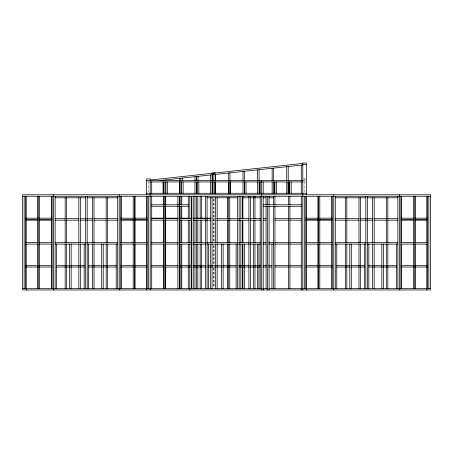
<?xml version="1.0" encoding="UTF-8"?>
<svg xmlns="http://www.w3.org/2000/svg" width="453" height="453" viewBox="0 0 453 453"><rect width="100%" height="100%" fill="white"/><g stroke="black" fill="none" stroke-linecap="round" stroke-linejoin="round"><path stroke-width="0.34" stroke-dasharray="2.27 1.7" d="M303.391 178.918L306.364 178.918M302.797 180.413L306.364 180.413M147.134 181.925L149.609 181.925M303.391 181.925L305.866 181.925M212.667 218.674L215.645 218.674M212.072 220.181L214.45 220.181M303.391 178.98L306.364 179.28M304.858 181.925L304.858 193.267M214.133 199.094L214.133 242.01M214.133 245.532L214.133 264.529M214.133 268.046L214.133 287.746M213.856 199.094L213.856 242.01M213.856 245.532L213.856 264.529M213.856 268.046L213.856 287.746M213.578 199.094L213.578 242.01M213.578 245.532L213.578 264.529M213.578 268.046L213.578 287.746M148.142 181.925L148.142 193.267"/><path stroke-width="0.68" d="M150.203 180.039L302.797 163.431M160.005 180.487L302.797 164.949M302.797 164.552L306.364 164.552M215.645 172.916L212.072 172.916L212.072 173.924M146.636 180.413L302.797 180.413M150.203 181.925L302.797 181.925M146.636 193.267L306.364 193.267M22.65 196.279L430.35 196.279M55.136 197.785L85.674 197.785M87.18 197.785L117.718 197.785M207.095 197.785L237.632 197.785M242.91 197.785L249.156 197.785M250.543 197.785L260.26 197.785M263.034 197.785L265.815 197.785M268.589 197.785L273.448 197.785M335.282 197.785L365.82 197.785M367.326 197.785L397.864 197.785M151.613 204.767L188.278 204.767M263.216 204.767L301.392 204.767M151.613 206.274L188.278 206.274M263.216 206.274L301.392 206.274M25.662 218.17L38.137 218.17M39.649 218.17L52.123 218.17M120.73 218.17L133.21 218.17M134.717 218.17L147.191 218.17M151.727 218.17L163.748 218.17M165.254 218.17L178.171 218.17M180.86 218.17L188.68 218.17M190.73 218.17L192.14 218.17M193.527 218.17L194.96 218.17M196.466 218.17L210.968 218.17M305.809 218.17L318.283 218.17M319.79 218.17L332.27 218.17M400.877 218.17L413.351 218.17M414.863 218.17L427.338 218.17M55.034 218.674L65.17 218.674M66.676 218.674L78.839 218.674M80.345 218.674L92.508 218.674M94.014 218.674L106.178 218.674M107.684 218.674L117.82 218.674M151.71 218.674L164.048 218.674M165.56 218.674L177.899 218.674M179.405 218.674L191.744 218.674M193.25 218.674L210.566 218.674M216.727 218.674L228.25 218.674M229.139 218.674L248.918 218.674M249.994 218.674L260.52 218.674M263.295 218.674L266.07 218.674M274.954 218.674L288.397 218.674M289.909 218.674L301.228 218.674M335.18 218.674L345.316 218.674M346.822 218.674L358.986 218.674M360.492 218.674L372.655 218.674M374.161 218.674L386.324 218.674M387.83 218.674L397.966 218.674M25.662 219.677L38.137 219.677M39.649 219.677L52.123 219.677M120.73 219.677L133.21 219.677M134.717 219.677L147.191 219.677M305.809 219.677L318.283 219.677M319.79 219.677L332.27 219.677M400.877 219.677L413.351 219.677M414.863 219.677L427.338 219.677M26.342 220.181L37.825 220.181M39.332 220.181L51.5 220.181M55.034 220.181L65.17 220.181M66.676 220.181L78.839 220.181M80.345 220.181L92.508 220.181M94.014 220.181L106.178 220.181M107.684 220.181L117.82 220.181M121.359 220.181L133.522 220.181M135.028 220.181L147.191 220.181M151.71 220.181L164.048 220.181M165.56 220.181L177.899 220.181M179.405 220.181L191.744 220.181M193.25 220.181L210.566 220.181M216.727 220.181L228.25 220.181M229.139 220.181L248.918 220.181M249.994 220.181L260.52 220.181M263.295 220.181L266.07 220.181M274.954 220.181L288.397 220.181M289.909 220.181L301.228 220.181M305.809 220.181L317.972 220.181M319.478 220.181L331.641 220.181M335.18 220.181L345.316 220.181M346.822 220.181L358.986 220.181M360.492 220.181L372.655 220.181M374.161 220.181L386.324 220.181M387.83 220.181L397.966 220.181M401.5 220.181L413.668 220.181M415.175 220.181L426.658 220.181M25.662 242.576L38.137 242.576M39.332 242.576L52.123 242.576M55.034 242.576L117.82 242.576M120.73 242.576L133.522 242.576M134.717 242.576L147.191 242.576M151.71 242.576L164.048 242.576M165.254 242.576L178.171 242.576M179.405 242.576L192.14 242.576M193.25 242.576L249.156 242.576M249.994 242.576L260.52 242.576M263.034 242.576L266.07 242.576M268.589 242.576L273.448 242.576L273.448 244.088L268.589 244.088M274.954 242.576L288.397 242.576M289.909 242.576L301.228 242.576M305.809 242.576L318.283 242.576M319.478 242.576L332.27 242.576M335.18 242.576L397.966 242.576M400.877 242.576L413.668 242.576M414.863 242.576L427.338 242.576M25.662 244.088L38.137 244.088M39.332 244.088L52.123 244.088M55.136 244.088L85.674 244.088M87.18 244.088L117.718 244.088M120.73 244.088L133.522 244.088M134.717 244.088L147.191 244.088M151.71 244.088L164.048 244.088M165.254 244.088L178.171 244.088M179.405 244.088L192.14 244.088M193.25 244.088L206.115 244.088M207.095 244.088L237.632 244.088M238.674 244.088L249.156 244.088M249.994 244.088L260.52 244.088M263.034 244.088L266.07 244.088M274.954 244.088L288.397 244.088M289.909 244.088L301.228 244.088M305.809 244.088L318.283 244.088M319.478 244.088L332.27 244.088M335.282 244.088L365.82 244.088M367.326 244.088L397.864 244.088M400.877 244.088L413.668 244.088M414.863 244.088L427.338 244.088M25.662 265.515L38.137 265.515M39.332 265.515L52.123 265.515M56.382 265.515L84.4 265.515M88.454 265.515L101.698 265.515M102.803 265.515L116.472 265.515M120.73 265.515L133.522 265.515M134.717 265.515L147.191 265.515M151.71 265.515L164.048 265.515M165.254 265.515L178.171 265.515M179.405 265.515L192.14 265.515M193.25 265.515L206.115 265.515M207.831 265.515L222.004 265.515M222.859 265.515L236.126 265.515M238.674 265.515L249.207 265.515M249.994 265.515L260.52 265.515M263.04 265.515L266.466 265.515M268.516 265.515L271.942 265.515M274.954 265.515L288.397 265.515M289.909 265.515L301.228 265.515M305.809 265.515L318.283 265.515M319.478 265.515L332.27 265.515M336.528 265.515L350.197 265.515M351.302 265.515L364.546 265.515M368.6 265.515L396.618 265.515M400.877 265.515L413.668 265.515M414.863 265.515L427.338 265.515M25.662 267.021L38.137 267.021M39.332 267.021L52.123 267.021M56.382 267.021L84.4 267.021M88.454 267.021L101.698 267.021M102.803 267.021L116.472 267.021M120.73 267.021L133.522 267.021M134.717 267.021L147.191 267.021M151.71 267.021L164.048 267.021M165.254 267.021L178.171 267.021M179.405 267.021L192.14 267.021M193.25 267.021L206.115 267.021M207.831 267.021L222.004 267.021M222.859 267.021L236.126 267.021M238.674 267.021L249.207 267.021M249.994 267.021L260.52 267.021M263.04 267.021L266.466 267.021M268.516 267.021L271.942 267.021M274.954 267.021L288.397 267.021M289.909 267.021L301.228 267.021M305.809 267.021L318.283 267.021M319.478 267.021L332.27 267.021M336.528 267.021L350.197 267.021M351.302 267.021L364.546 267.021M368.6 267.021L396.618 267.021M400.877 267.021L413.668 267.021M414.863 267.021L427.338 267.021M22.65 288.448L261.709 288.448M262.627 288.448L267.576 288.448M268.94 288.448L301.421 288.448M302.797 288.448L430.35 288.448M428.844 196.279L428.844 288.448M427.338 196.279L427.338 288.448M426.783 196.279L426.783 242.717M426.783 244.088L426.783 289.954M415.175 196.279L415.175 242.717M415.175 244.122L415.175 288.448M414.863 196.279L414.863 288.448M413.351 196.279L413.351 288.448M401.5 196.279L401.5 242.717M401.5 244.122L401.5 288.448M400.877 196.279L400.877 288.448M399.37 194.773L399.37 289.954M397.864 196.279L397.864 288.448M396.358 244.088L396.358 288.448M387.83 197.684L387.83 242.717M387.83 244.122L387.83 288.448M386.324 197.684L386.324 242.717M386.324 244.122L386.324 288.448M383.351 244.088L383.351 288.448M381.839 244.088L381.839 288.448M374.161 197.684L374.161 242.717M374.161 244.122L374.161 288.448M372.655 197.684L372.655 242.717M372.655 244.122L372.655 288.448M368.833 244.088L368.833 288.448M367.326 196.279L367.326 288.448M365.82 196.279L365.82 288.448M364.314 244.088L364.314 288.448M360.492 197.684L360.492 242.717M360.492 244.122L360.492 288.448M358.986 197.684L358.986 242.717M358.986 244.122L358.986 288.448M351.302 244.088L351.302 288.448M349.795 244.088L349.795 288.448M346.822 197.684L346.822 242.717M346.822 244.122L346.822 288.448M345.316 197.684L345.316 242.717M345.316 244.122L345.316 288.448M336.789 244.088L336.789 288.448M335.282 196.279L335.282 288.448M333.776 194.773L333.776 289.954M332.27 196.279L332.27 288.448M331.641 196.279L331.641 242.717M331.641 244.122L331.641 288.448M319.79 196.279L319.79 288.448M318.283 196.279L318.283 288.448M317.972 196.279L317.972 242.717M317.972 244.122L317.972 288.448M306.364 194.773L306.364 163.046L302.797 163.046L302.797 289.954M306.364 196.279L306.364 242.763M306.364 244.088L306.364 289.954M305.809 196.279L305.809 288.448M304.303 196.279L304.303 288.448M301.29 165.113L301.29 180.594M301.29 181.925L301.29 193.267M301.29 196.279L301.29 289.954M291.2 181.925L291.2 193.267M289.909 196.279L289.909 204.722M289.909 206.132L289.909 288.448M289.694 181.925L289.694 193.267M289.603 181.925L289.603 193.267M288.397 196.279L288.397 204.722M288.397 206.132L288.397 288.448M288.221 166.534L288.221 180.605M288.221 182.01L288.221 193.267M288.097 181.925L288.097 193.267M286.715 166.698L286.715 180.679M286.715 182.078L286.715 193.267M276.409 181.925L276.409 193.267M274.903 181.925L274.903 193.267M274.954 196.279L274.954 204.722M274.954 206.132L274.954 288.448M274.524 181.925L274.524 193.267M273.652 168.12L273.652 180.69M273.652 182.089L273.652 193.267M273.448 196.279L273.448 204.722M273.448 206.132L273.448 288.448M272.14 168.284L272.14 180.775M272.14 182.163L272.14 193.267M271.942 244.088L271.942 288.448M269.088 196.279L269.088 204.733M269.088 206.138L269.088 289.954M267.576 196.279L267.576 204.733M267.576 206.132L267.576 289.954M266.07 196.279L266.07 204.722M266.07 206.132L266.07 288.448M263.216 181.925L263.216 193.267M263.216 196.279L263.216 289.954M261.709 180.413L261.709 289.954M260.203 181.925L260.203 193.267M260.203 196.279L260.203 288.448M259.359 181.925L259.359 193.267M259.076 169.705L259.076 180.792M259.076 182.18L259.076 193.267M258.929 244.088L258.929 288.448M257.57 169.869L257.57 180.192M257.57 181.568L257.57 193.267M257.423 244.088L257.423 288.448M254.971 196.279L254.971 218.793M254.971 220.203L254.971 242.717M254.971 244.122L254.971 288.448M253.465 196.279L253.465 218.793M253.465 220.203L253.465 242.717M253.465 244.122L253.465 288.448M250.424 196.279L250.424 288.448M248.918 196.279L248.918 288.448M245.996 181.925L245.996 193.267M244.507 171.291L244.507 180.22M244.507 181.591L244.507 193.267L244.49 181.925M244.416 244.088L244.416 288.448M243.001 171.455L243.001 180.6M243.001 182.01L243.001 193.267M242.91 196.279L242.91 218.793M242.91 220.203L242.91 242.717M242.91 244.088L242.91 288.448M242.361 196.279L242.361 218.793M242.361 220.203L242.361 242.717M242.361 244.122L242.361 288.448M240.854 196.279L240.854 218.793M240.854 220.203L240.854 242.717M240.854 244.122L240.854 288.448M239.144 196.279L239.144 288.448M237.632 196.279L237.632 288.448M236.126 244.088L236.126 288.448M230.537 181.925L230.537 193.267M230.283 181.925L230.283 193.267M229.937 172.876L229.937 180.611M229.937 182.015L229.937 193.267M229.756 197.684L229.756 242.717M229.756 244.122L229.756 288.448M228.776 181.925L228.776 193.267M228.431 173.04L228.431 180.713M228.431 182.106L228.431 193.267M228.25 197.684L228.25 242.717M228.25 244.122L228.25 288.448M227.633 197.684L227.633 218.793M227.633 220.203L227.633 242.717M227.633 244.122L227.633 288.448M223.119 244.088L223.119 288.448M221.613 244.088L221.613 288.448M217.151 197.684L217.151 242.717M217.151 244.122L217.151 288.448M215.645 174.422L215.645 180.702M215.645 182.1L215.645 193.267M215.645 197.684L215.645 242.717M215.645 244.122L215.645 288.448M215.368 174.462L215.368 180.73M215.368 182.123L215.368 193.267M214.569 181.925L214.569 193.267M213.856 173.108L213.856 180.838M213.063 181.925L213.063 193.267M212.349 174.79L212.349 180.266M212.349 181.63L212.349 193.267M212.072 174.422L212.072 180.702M212.072 181.653L212.072 193.267M212.072 197.684L212.072 242.717M212.072 244.122L212.072 288.448M210.566 174.983L210.566 180.611M210.566 182.015L210.566 193.267M210.566 197.684L210.566 242.717M210.566 244.122L210.566 288.448M208.601 244.088L208.601 288.448M207.095 196.279L207.095 288.448M205.588 196.279L205.588 288.448M201.681 196.279L201.681 218.793M201.681 220.203L201.681 242.717M201.681 244.122L201.681 288.448M200.175 196.279L200.175 218.793M200.175 220.203L200.175 242.717M200.175 244.122L200.175 288.448M198.856 181.925L198.856 193.267M198.086 176.342L198.086 180.571M197.808 196.279L197.808 218.793M197.808 220.203L197.808 242.717M197.808 244.122L197.808 288.448M197.349 181.925L197.349 193.267M196.574 176.506L196.574 180.696M196.574 182.095L196.574 193.267M196.466 176.517L196.466 180.707M196.466 182.1L196.466 193.267M196.466 196.279L196.466 219.178M196.466 220.203L196.466 242.717M196.466 244.122L196.466 288.448M194.96 176.681L194.96 180.826M194.96 182.208L194.96 193.267M194.96 196.279L194.96 219.178M194.96 220.203L194.96 242.717M194.96 244.122L194.96 288.448M193.25 196.279L193.25 288.448M191.744 196.279L191.744 288.448M191.291 196.279L191.291 218.793M191.291 220.203L191.291 242.717M191.291 244.122L191.291 288.448M189.784 196.279L189.784 218.816M189.784 220.203L189.784 242.763M189.784 244.122L189.784 289.954M188.278 196.279L188.278 218.816M188.278 220.226L188.278 242.763M188.278 244.173L188.278 288.55M183.142 181.925L183.142 193.267M182.31 178.057L182.31 180.826M181.755 196.279L181.755 204.722M181.755 206.132L181.755 218.793M181.755 220.203L181.755 242.717M181.755 244.122L181.755 288.448M181.636 181.925L181.636 193.267M180.86 178.216L180.804 180.277M180.86 181.636L180.86 193.267M180.86 196.279L180.86 204.722M180.86 206.132L180.86 219.178M180.86 220.203L180.86 242.717M180.86 244.122L180.86 288.448M179.49 181.925L179.49 193.267M179.405 196.279L179.405 288.448M179.354 178.38L179.354 180.413M179.354 181.766L179.354 193.267M179.354 196.279L179.354 204.722M179.354 206.132L179.354 219.178M179.354 220.203L179.354 242.717M179.354 244.122L179.354 288.448M177.899 196.279L177.899 288.448M167.429 181.925L167.429 193.267M165.923 181.925L165.923 193.267M165.702 196.279L165.702 204.722M165.702 206.132L165.702 218.793M165.702 220.203L165.702 242.717M165.702 244.122L165.702 288.448M165.56 196.279L165.56 288.448M165.254 196.279L165.254 204.722M165.254 206.132L165.254 219.178M165.254 220.203L165.254 242.717M165.254 244.122L165.254 288.448M165.028 182.044L165.028 193.267M164.048 196.279L164.048 288.448M163.748 182.163L163.748 193.267M163.748 196.279L163.748 204.722M163.748 206.132L163.748 219.178M163.748 220.203L163.748 242.717M163.748 244.122L163.748 288.448M163.063 181.925L163.063 193.267M151.71 181.925L151.71 193.267M151.71 196.279L151.71 288.448M150.203 289.954L150.203 178.907L146.636 178.907L146.636 194.773M148.697 196.279L148.697 288.448M147.191 196.279L147.191 288.448M146.636 196.279L146.636 242.763M146.636 244.122L146.636 289.954M135.028 196.279L135.028 242.717M135.028 244.122L135.028 288.448M134.717 196.279L134.717 288.448M133.21 196.279L133.21 288.448M121.359 196.279L121.359 242.717M121.359 244.122L121.359 288.448M120.73 196.279L120.73 288.448M119.224 194.773L119.224 289.954M117.718 196.279L117.718 288.448M116.211 244.088L116.211 288.448M107.684 197.684L107.684 242.717M107.684 244.122L107.684 288.448M106.178 197.684L106.178 242.717M106.178 244.122L106.178 288.448M103.205 244.088L103.205 288.448M101.698 244.088L101.698 288.448M94.014 197.684L94.014 242.717M94.014 244.122L94.014 288.448M92.508 197.684L92.508 242.717M92.508 244.122L92.508 288.448M88.686 244.088L88.686 288.448M87.18 196.279L87.18 288.448M85.674 196.279L85.674 288.448M84.167 244.088L84.167 288.448M80.345 197.684L80.345 242.717M80.345 244.122L80.345 288.448M78.839 197.684L78.839 242.717M78.839 244.122L78.839 288.448M71.161 244.088L71.161 288.448M69.649 244.088L69.649 288.448M66.676 197.684L66.676 242.717M66.676 244.122L66.676 288.448M65.17 197.684L65.17 242.717M65.17 244.122L65.17 288.448M56.642 244.088L56.642 288.448M55.136 196.279L55.136 288.448M53.63 194.773L53.63 289.954M52.123 196.279L52.123 288.448M51.5 196.279L51.5 242.717M51.5 244.122L51.5 288.448M39.649 196.279L39.649 288.448M38.137 196.279L38.137 288.448M37.825 196.279L37.825 242.717M37.825 244.122L37.825 288.448M26.217 196.279L26.217 242.717M26.217 244.088L26.217 289.954M25.662 196.279L25.662 288.448M24.156 196.279L24.156 288.448M430.35 194.773L22.65 194.773L22.65 289.954L430.35 289.954L430.35 194.773"/></g></svg>
